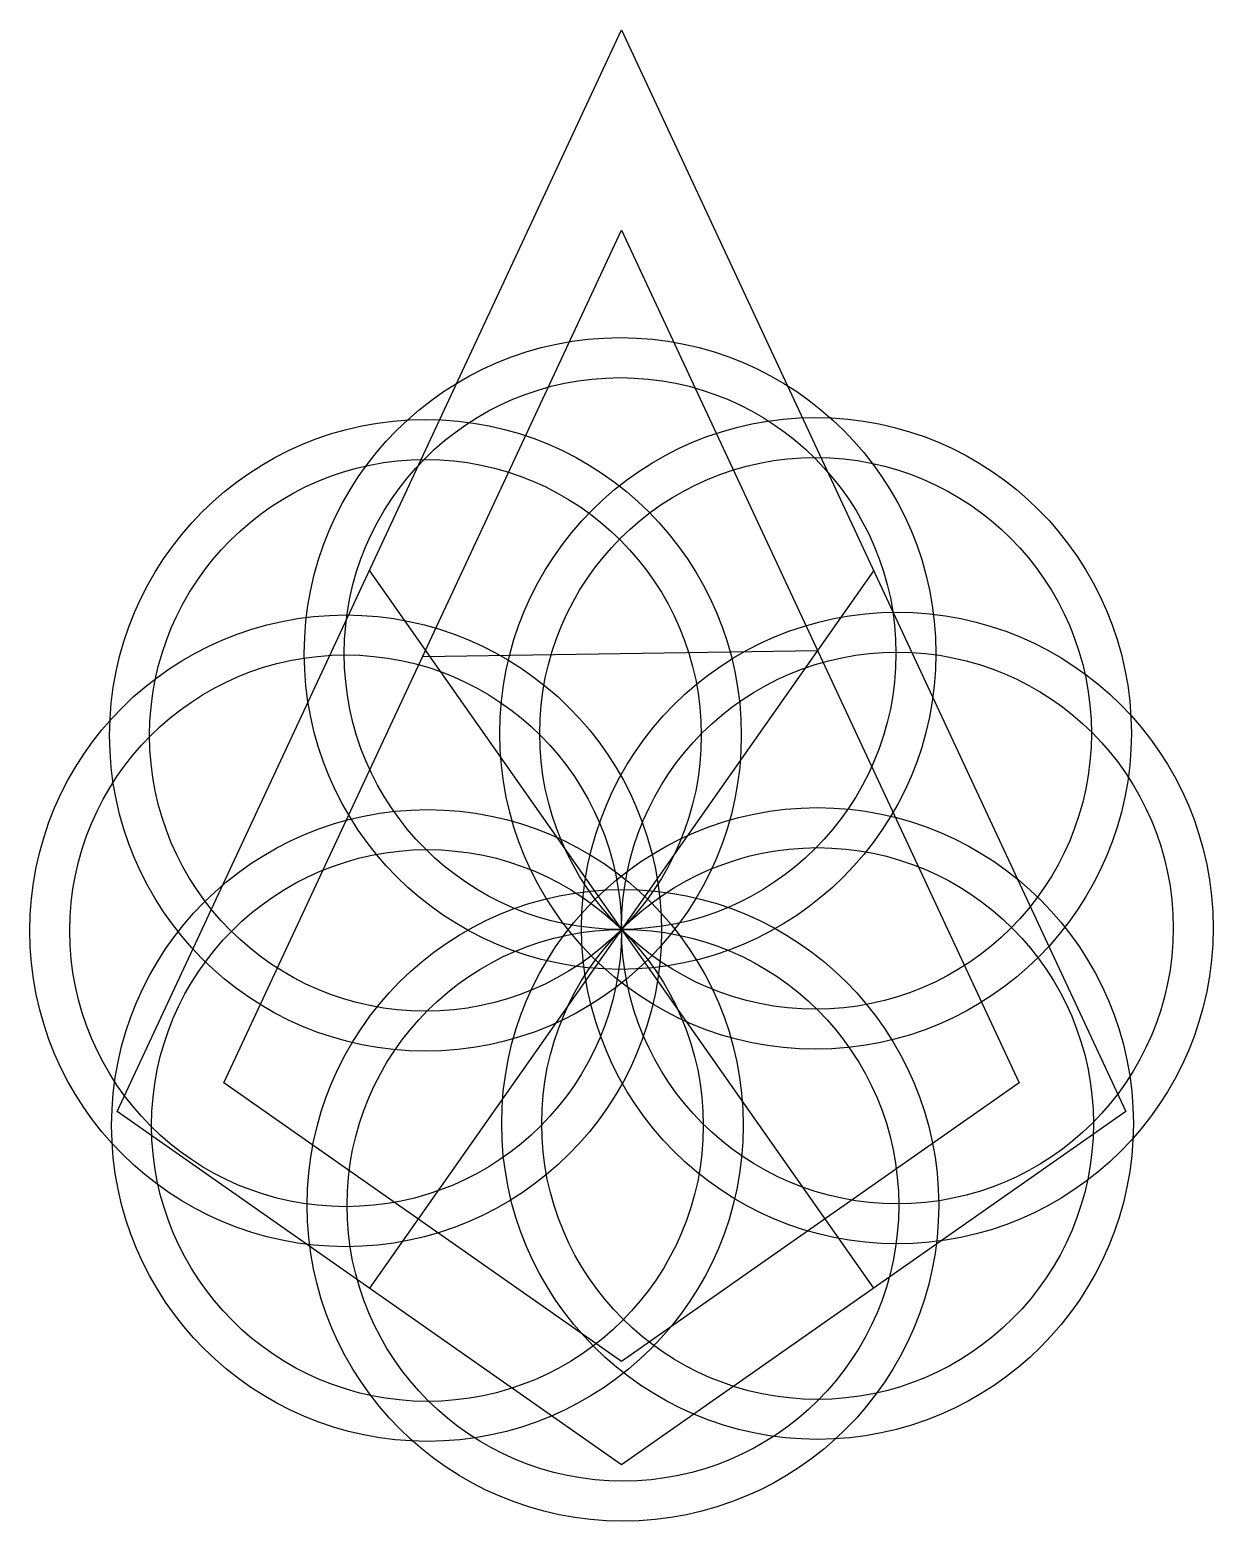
# Model space of a CAD drawing. Header units: millimetres. Extents: x -178 to 178, y -496 to -48.
import ezdxf

# ---------------------------------------------------------------- set-up
doc = ezdxf.new("R2010")
doc.units = ezdxf.units.MM
doc.layers.get('0').update_dxf_attribs({"linetype": 'CONTINUOUS'})

msp = doc.modelspace()

# ---------------------------------------------------------------- linework, layer by layer
for p, q in [((-75.69, -210.48), (75.69, -425.81)), ((75.69, -210.48), (-75.69, -425.81)), ((-59.68, -236.24), (58.84, -234.44))]:
    msp.add_line(p, q)
for points in [[(151.39, -372.8), (0, -478.81), (-151.39, -372.8), (0, -48.15)], [(-151.39, -372.8), (0, -48.15), (151.39, -372.8), (0, -478.81)], [(-119.36, -364.22), (0, -108.25), (119.36, -364.22), (0, -447.8)]]:
    msp.add_lwpolyline(points, close=True)
for centre, radius in [((-0.42, -235.34), 94.8), ((-0.42, -235.34), 82.8), ((-58.84, -259.89), 94.8), ((58.25, -259.3), 94.8), ((-58.84, -259.89), 82.8), ((58.25, -259.3), 82.8), ((-82.8, -318.56), 94.8), ((82.8, -317.72), 94.8), ((-82.8, -318.56), 82.8), ((82.8, -317.72), 82.8), ((58.84, -376.4), 94.8), ((-58.25, -376.99), 94.8), ((-58.25, -376.99), 82.8), ((58.84, -376.4), 82.8), ((0.42, -400.94), 94.8), ((0.42, -400.94), 82.8)]:
    msp.add_circle(centre, radius)

doc.saveas('drawing.dxf')
